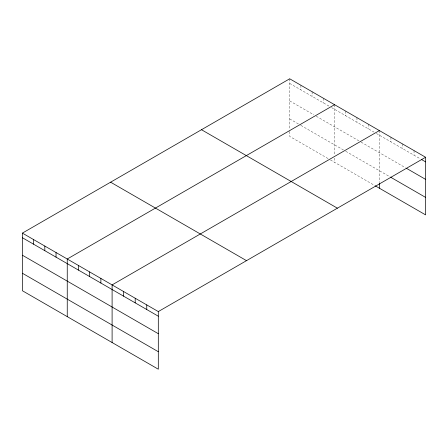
<?xml version="1.0" encoding="UTF-8"?>
<svg xmlns="http://www.w3.org/2000/svg" width="448" height="448" viewBox="0 0 448 448"><rect width="100%" height="100%" fill="white"/><g stroke="black" fill="none" stroke-linecap="round" stroke-linejoin="round"><path stroke-width="0.34" stroke-dasharray="2.24 1.68" d="M289.694 83.418L329.23 106.243M331.593 107.61L374.08 132.138M376.443 133.504L420.403 158.883M289.694 100.906L313.886 114.878M316.249 116.239L360.506 141.792M361.099 142.134L405.384 167.703M289.694 118.927L300.317 125.065M300.905 125.401L343.392 149.934M345.755 151.295L390.942 177.386M328.048 158.564L289.694 136.422L289.694 130.122M330.411 159.93L374.668 185.483M414.047 150.59L414.047 155.215M402.494 143.92L402.494 148.546M390.942 137.25L390.942 141.876M379.389 130.581L379.389 182.61M368.178 124.107L368.178 128.733M356.966 117.634L356.966 122.259M345.755 111.16L345.755 115.786M334.544 104.686L334.544 155.316M334.544 158.116L334.544 162.316M323.327 98.213L323.327 102.838M312.116 91.739L312.116 96.365M300.905 85.266L300.905 89.891M289.694 78.792L289.694 129.422"/><path stroke-width="0.67" d="M22.4 233.117L158.306 311.578L158.306 369.208L22.4 290.741L22.4 233.117L289.694 78.792L425.6 157.259L425.6 214.883L375.262 185.825M334.544 104.686L67.25 259.006L67.25 316.635M379.389 130.581L112.101 284.9L112.101 342.53M158.306 311.578L425.6 157.259M421.557 159.55L425.6 161.885M406.538 168.37L425.6 179.374M390.942 177.386L425.6 197.394M201.488 129.718L337.394 208.186M110.606 182.19L246.512 260.652M22.4 237.737L158.306 316.204M22.4 255.226L158.306 333.693M22.4 273.252L158.306 351.714M379.389 183.31L379.389 188.21M146.754 304.909L146.754 309.534M135.201 298.239L135.201 302.865M123.654 291.57L123.654 296.195M100.884 278.426L100.884 283.052M89.673 271.953L89.673 276.578M78.462 265.479L78.462 270.105M56.039 252.532L56.039 257.158M44.822 246.058L44.822 250.684M33.611 239.585L33.611 244.21"/></g></svg>
